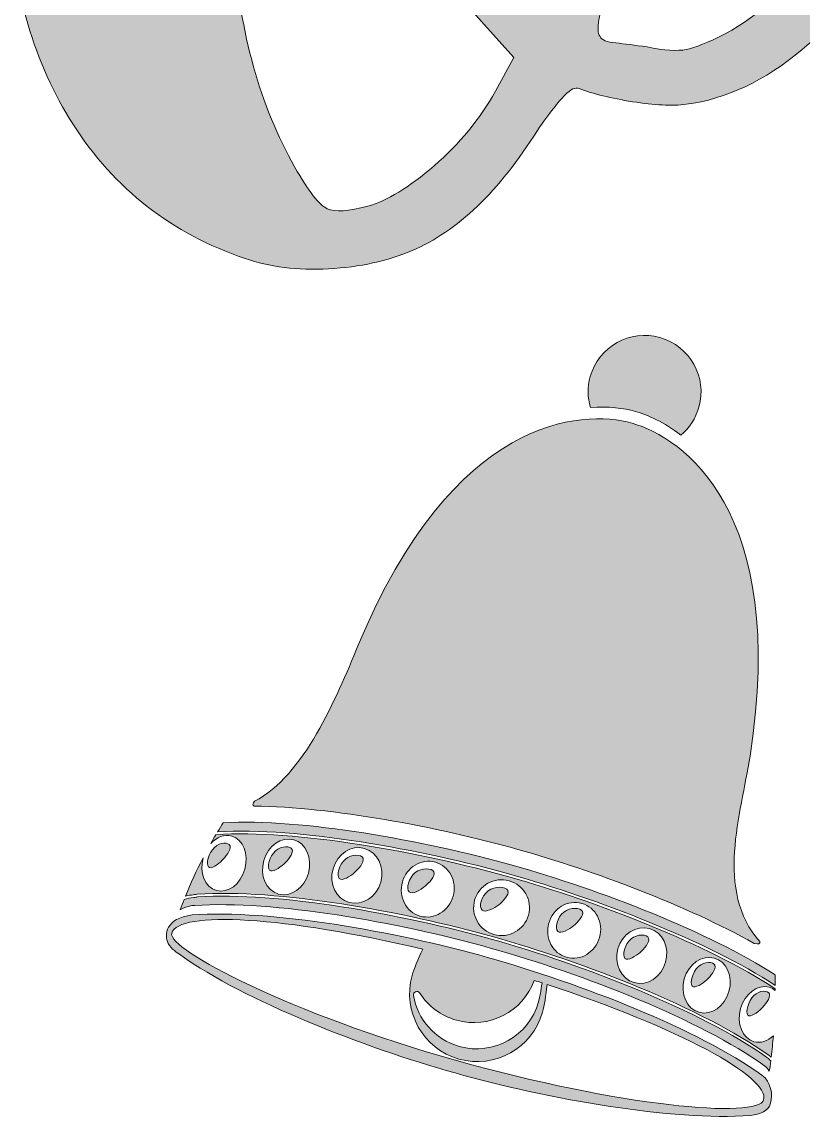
# Model space of a CAD drawing. Header units: inches. Extents: x 66 to 1016, y -1019 to -62.
# Drawn here: x 550.9 to 690, y -1018.7 to -823.2 of the extents above; entities that cross this region are included whole.
import ezdxf

# ---------------------------------------------------------------- set-up
doc = ezdxf.new("R2010")
doc.units = ezdxf.units.IN
doc.header["$MEASUREMENT"] = 0
doc.layers.add('Layer 1', color=7, linetype='Continuous')

# ---------------------------------------------------------------- blocks, each defined once
blk = doc.blocks.new('block 2')
at = {"layer": 'Layer 1', "true_color": 0xffffff}
h = blk.add_hatch(color=7, dxfattribs=at)
h.dxf.hatch_style = 2
edge = h.paths.add_edge_path()
edge.add_spline(control_points=[(870.09, -750.47), (868.7, -751.71), (867.69, -754.34), (867.07, -758.36), (866.76, -762.08), (865.75, -766.72), (864.05, -772.3), (862.35, -777.88), (860.18, -783.61), (857.55, -789.49), (854.91, -795.38), (852.13, -801.11), (849.19, -806.68), (846.24, -812.26), (843.38, -817.06), (840.59, -821.08), (840.59, -821.08), (835.02, -828.52), (835.02, -828.52), (835.02, -828.52), (834.09, -803.89), (834.09, -803.89), (833.77, -797.7), (833.62, -789.95), (833.62, -780.66), (833.62, -771.37), (833.62, -761.77), (833.62, -751.86), (833.62, -741.95), (833.77, -732.51), (834.09, -723.52), (834.39, -714.54), (834.7, -707.26), (835.02, -701.68), (835.32, -698.28), (835.48, -695.02), (835.48, -691.93), (835.48, -688.83), (835.32, -686.51), (835.02, -684.96), (834.09, -677.84), (830.21, -674.27), (823.4, -674.27), (820.92, -674.27), (817.43, -675.28), (812.95, -677.29), (808.45, -679.31), (805.43, -681.09), (803.89, -682.63), (803.26, -683.26), (802.8, -684.72), (802.5, -687.05), (802.18, -689.37), (801.72, -692.09), (801.1, -695.18), (800.48, -699.82), (799.71, -705.48), (798.78, -712.13), (797.85, -718.8), (796.76, -725.69), (795.53, -732.81), (794.29, -739.94), (793.04, -746.75), (791.81, -753.25), (790.57, -759.76), (789.49, -765.03), (788.56, -769.05), (786.39, -778.04), (783.98, -786.55), (781.35, -794.6), (778.72, -802.66), (776.09, -809.7), (773.46, -815.74), (770.82, -821.78), (768.35, -826.59), (766.03, -830.14), (763.7, -833.71), (761.76, -835.49), (760.22, -835.49), (759.29, -835.49), (758.05, -834.48), (756.5, -832.47), (754.95, -830.45), (753.32, -827.82), (751.62, -824.57), (749.92, -821.31), (748.21, -817.83), (746.51, -814.11), (744.8, -810.4), (743.49, -806.68), (742.56, -802.96), (741.94, -800.8), (741.47, -798.71), (741.17, -796.69), (740.86, -794.68), (740.54, -792.05), (740.24, -788.79), (739.93, -785.54), (739.78, -781.29), (739.78, -776.02), (739.78, -770.75), (739.78, -763.63), (739.78, -754.65), (739.78, -754.65), (739.78, -716.08), (739.78, -716.08), (739.78, -716.08), (736.52, -713.3), (736.52, -713.3), (734.97, -712.37), (733.65, -711.75), (732.57, -711.44), (731.48, -711.13), (729.24, -711.29), (725.84, -711.9), (717.16, -712.83), (712.05, -715.16), (710.5, -718.87), (709.89, -720.11), (709.34, -722.28), (708.88, -725.38), (708.41, -728.48), (707.95, -732.19), (707.48, -736.53), (707.02, -740.87), (706.72, -745.59), (706.56, -750.7), (706.4, -755.81), (706.32, -760.85), (706.32, -765.8), (706.32, -769.5), (706.39, -773.02), (706.53, -776.38), (705.69, -779.8), (704.84, -782.78), (704, -785.31), (700.59, -796.15), (696.64, -804.67), (692.16, -810.86), (687.66, -817.06), (682.32, -821.86), (676.13, -825.26), (673.03, -826.82), (670.71, -827.75), (669.16, -828.05), (667.6, -828.36), (665.28, -828.21), (662.19, -827.59), (660.02, -827.28), (658.16, -827.05), (656.61, -826.89), (655.06, -826.74), (654.13, -826.35), (653.83, -825.73), (652.9, -824.8), (653.83, -820.31), (656.61, -812.26), (659.09, -803.89), (660.95, -795.46), (662.19, -786.94), (663.42, -778.42), (664.35, -767.97), (664.98, -755.58), (665.9, -733.27), (664.42, -714.31), (660.53, -698.66), (656.63, -683.03), (650.62, -671.48), (642.52, -664.05), (631.6, -653.52), (621.46, -652.59), (612.11, -661.26), (607.74, -665.91), (604.46, -672.34), (602.28, -680.54), (600.09, -688.75), (599, -699.67), (599, -713.3), (599, -737.46), (601.63, -758.59), (606.9, -776.71), (612.16, -794.83), (619.91, -809.32), (630.13, -820.15), (630.13, -820.15), (638.49, -829.45), (638.49, -829.45), (638.49, -829.45), (635.24, -835.49), (635.24, -835.49), (632.45, -840.44), (628.81, -844.86), (624.32, -848.73), (619.83, -852.6), (615.88, -855), (612.48, -855.93), (609.07, -856.86), (606.67, -857.02), (605.27, -856.39), (603.88, -855.78), (601.94, -853.3), (599.47, -848.96), (593.33, -838.12), (589.72, -825.19), (588.64, -810.17), (587.57, -795.15), (589.18, -778.5), (593.48, -760.22), (595.01, -753.1), (595.85, -748.69), (596.01, -746.98), (596.16, -745.28), (595.77, -743.34), (594.86, -741.17), (592.09, -735.29), (585.8, -732.19), (575.99, -731.88), (571.69, -731.58), (569.07, -731.58), (568.15, -731.88), (567.23, -732.19), (565.54, -733.59), (563.09, -736.06), (560.64, -738.55), (558.41, -742.03), (556.41, -746.52), (555.72, -748.09), (555.07, -749.75), (554.44, -751.45), (552.59, -752.58), (551.62, -754.39), (551.62, -756.97), (551.62, -757.9), (551.31, -759.84), (550.69, -762.78), (550.07, -765.72), (549.3, -768.9), (548.37, -772.3), (547.44, -775.71), (546.43, -779.12), (545.35, -782.52), (544.26, -785.93), (543.26, -788.72), (542.33, -790.88), (537.68, -801.42), (530.4, -812.1), (520.49, -822.94), (514.29, -829.14), (511.04, -831.62), (510.73, -830.37), (510.42, -829.76), (510.11, -828.05), (509.81, -825.26), (509.49, -822.48), (509.18, -819.38), (508.88, -815.97), (508.56, -812.57), (508.1, -807.31), (507.48, -800.18), (506.86, -793.06), (506.24, -786.24), (505.63, -779.73), (505, -773.23), (504.3, -765.64), (503.54, -756.97), (502.76, -748.3), (502.06, -740.87), (501.44, -734.67), (500.82, -728.79), (500.05, -721.97), (499.12, -714.23), (498.19, -706.49), (497.41, -700.14), (496.8, -695.18), (495.25, -685.89), (493.85, -679.61), (492.62, -676.36), (491.37, -673.11), (489.36, -671.33), (486.58, -671.02), (484.72, -670.71), (482.39, -670.95), (479.61, -671.72), (476.82, -672.49), (474.11, -673.5), (471.48, -674.74), (468.84, -675.98), (466.45, -677.45), (464.28, -679.15), (462.11, -680.85), (460.72, -682.48), (460.1, -684.03), (459.79, -684.96), (459.56, -686.28), (459.4, -687.98), (459.25, -689.68), (459.48, -691.77), (460.1, -694.25), (460.41, -697.04), (461.02, -702.61), (461.95, -710.97), (462.88, -719.34), (463.89, -729.02), (464.97, -740.01), (466.06, -751.01), (467.14, -762.62), (468.23, -774.86), (469.31, -787.1), (470.24, -798.63), (471.01, -809.47), (471.78, -820.31), (472.48, -829.68), (473.1, -837.58), (473.72, -845.47), (474.03, -850.51), (474.03, -852.68), (474.03, -852.68), (474.03, -857.79), (474.03, -857.79), (474.03, -857.79), (457.77, -866.15), (457.77, -866.15), (446.62, -871.72), (437.41, -876.99), (430.13, -881.95), (422.86, -886.9), (416.12, -892.33), (409.92, -898.21), (401.25, -907.19), (394.98, -915.78), (391.1, -923.99), (387.23, -932.19), (385.3, -940.79), (385.3, -949.78), (385.3, -960), (387.78, -969.59), (392.73, -978.58), (397.69, -987.56), (404.19, -994.06), (412.24, -998.1), (414.73, -999.33), (416.89, -1000.11), (418.74, -1000.42), (420.6, -1000.73), (424.48, -1000.73), (430.36, -1000.42), (435.32, -1000.11), (439.11, -999.72), (441.74, -999.26), (444.38, -998.79), (447.09, -997.94), (449.87, -996.7), (453.59, -995.15), (457.47, -992.82), (461.49, -989.73), (465.52, -986.63), (469.46, -983.38), (473.33, -979.98), (477.21, -976.56), (480.77, -973.01), (484.02, -969.29), (487.27, -965.57), (489.67, -962.16), (491.22, -959.07), (497.1, -947.29), (501.6, -934.05), (504.7, -919.35), (507.79, -904.64), (509.65, -887.52), (510.27, -868.01), (510.27, -868.01), (511.2, -845.24), (511.2, -845.24), (511.2, -845.24), (521.89, -835.49), (521.89, -835.49), (533.53, -824.15), (542.29, -812.96), (548.17, -801.92), (549.29, -817.55), (553.19, -830.69), (559.98, -841.29), (567.41, -852.91), (577.63, -860.89), (590.64, -865.22), (594.97, -866.77), (599.93, -867.39), (605.51, -867.08), (611.08, -866.77), (616.03, -865.68), (620.37, -863.83), (628.43, -860.42), (635.86, -853.3), (642.68, -842.45), (644.84, -839.36), (646.46, -837.27), (647.55, -836.18), (648.63, -835.1), (649.48, -834.72), (650.11, -835.02), (652.59, -835.95), (655.76, -836.73), (659.63, -837.34), (663.5, -837.97), (666.67, -838.12), (669.16, -837.81), (676.28, -836.88), (683.17, -833.63), (689.83, -828.05), (696.49, -822.48), (701.98, -815.51), (706.33, -807.14), (707.2, -805.17), (708.16, -802.86), (709.2, -800.26), (709.32, -800.85), (709.44, -801.46), (709.57, -802.03), (711.74, -811.33), (715.92, -820.47), (722.12, -829.45), (728.31, -839.05), (735.2, -845.17), (742.79, -847.8), (750.38, -850.43), (757.89, -849.42), (765.33, -844.78), (776.17, -837.97), (786.7, -815.2), (796.92, -776.48), (797.54, -774.32), (798, -772.3), (798.31, -770.44), (798.62, -768.58), (799.08, -766.88), (799.71, -765.33), (800.32, -763.79), (800.79, -762.24), (801.1, -760.69), (801.41, -762.54), (801.8, -766.72), (802.26, -773.23), (802.73, -779.73), (803.19, -786.78), (803.66, -794.37), (804.12, -801.96), (804.51, -809.4), (804.82, -816.67), (805.12, -823.95), (805.28, -829.45), (805.28, -833.16), (805.28, -833.16), (805.28, -853.14), (805.28, -853.14), (805.28, -853.14), (795.99, -856.86), (795.99, -856.86), (793.51, -858.1), (790.25, -859.49), (786.23, -861.04), (782.2, -862.59), (778.64, -863.99), (775.55, -865.22), (765.33, -869.56), (757.2, -874.28), (751.16, -879.39), (745.12, -884.5), (740.39, -890.62), (736.99, -897.74), (734.5, -902.7), (733.27, -907.96), (733.27, -913.54), (733.27, -919.11), (734.35, -923.91), (736.52, -927.94), (738.07, -931.03), (740.24, -933.82), (743.03, -936.3), (745.81, -938.78), (748.91, -940.79), (752.32, -942.34), (757.27, -944.82), (763.62, -945.6), (771.37, -944.66), (779.1, -943.74), (786.39, -941.57), (793.2, -938.16), (797.22, -936.3), (801.64, -933.2), (806.44, -928.87), (811.24, -924.53), (814.88, -920.35), (817.36, -916.32), (821.38, -910.13), (824.87, -901.39), (827.81, -890.07), (830.76, -878.77), (832.85, -867.24), (834.09, -855.46), (834.39, -852.68), (834.62, -850.43), (834.78, -848.73), (834.94, -847.03), (835.25, -845.63), (835.71, -844.54), (836.18, -843.46), (836.79, -842.38), (837.57, -841.29), (838.34, -840.21), (839.5, -838.74), (841.06, -836.88), (848.18, -828.52), (854.83, -818.22), (861.03, -805.98), (867.23, -793.75), (871.87, -781.59), (874.97, -769.51), (876.52, -763.32), (877.3, -759.14), (877.3, -756.97), (877.3, -754.81), (876.52, -752.95), (874.97, -751.39), (873.11, -749.54), (871.49, -749.23), (870.09, -750.47)], knot_values=[0, 0, 0, 0, 1, 1, 1, 2, 2, 2, 3, 3, 3, 4, 4, 4, 5, 5, 5, 6, 6, 6, 7, 7, 7, 8, 8, 8, 9, 9, 9, 10, 10, 10, 11, 11, 11, 12, 12, 12, 13, 13, 13, 14, 14, 14, 15, 15, 15, 16, 16, 16, 17, 17, 17, 18, 18, 18, 19, 19, 19, 20, 20, 20, 21, 21, 21, 22, 22, 22, 23, 23, 23, 24, 24, 24, 25, 25, 25, 26, 26, 26, 27, 27, 27, 28, 28, 28, 29, 29, 29, 30, 30, 30, 31, 31, 31, 32, 32, 32, 33, 33, 33, 34, 34, 34, 35, 35, 35, 36, 36, 36, 37, 37, 37, 38, 38, 38, 39, 39, 39, 40, 40, 40, 41, 41, 41, 42, 42, 42, 43, 43, 43, 44, 44, 44, 45, 45, 45, 46, 46, 46, 47, 47, 47, 48, 48, 48, 49, 49, 49, 50, 50, 50, 51, 51, 51, 52, 52, 52, 53, 53, 53, 54, 54, 54, 55, 55, 55, 56, 56, 56, 57, 57, 57, 58, 58, 58, 59, 59, 59, 60, 60, 60, 61, 61, 61, 62, 62, 62, 63, 63, 63, 64, 64, 64, 65, 65, 65, 66, 66, 66, 67, 67, 67, 68, 68, 68, 69, 69, 69, 70, 70, 70, 71, 71, 71, 72, 72, 72, 73, 73, 73, 74, 74, 74, 75, 75, 75, 76, 76, 76, 77, 77, 77, 78, 78, 78, 79, 79, 79, 80, 80, 80, 81, 81, 81, 82, 82, 82, 83, 83, 83, 84, 84, 84, 85, 85, 85, 86, 86, 86, 87, 87, 87, 88, 88, 88, 89, 89, 89, 90, 90, 90, 91, 91, 91, 92, 92, 92, 93, 93, 93, 94, 94, 94, 95, 95, 95, 96, 96, 96, 97, 97, 97, 98, 98, 98, 99, 99, 99, 100, 100, 100, 101, 101, 101, 102, 102, 102, 103, 103, 103, 104, 104, 104, 105, 105, 105, 106, 106, 106, 107, 107, 107, 108, 108, 108, 109, 109, 109, 110, 110, 110, 111, 111, 111, 112, 112, 112, 113, 113, 113, 114, 114, 114, 115, 115, 115, 116, 116, 116, 117, 117, 117, 118, 118, 118, 119, 119, 119, 120, 120, 120, 121, 121, 121, 122, 122, 122, 123, 123, 123, 124, 124, 124, 125, 125, 125, 126, 126, 126, 127, 127, 127, 128, 128, 128, 129, 129, 129, 130, 130, 130, 131, 131, 131, 132, 132, 132, 133, 133, 133, 134, 134, 134, 135, 135, 135, 136, 136, 136, 137, 137, 137, 138, 138, 138, 139, 139, 139, 140, 140, 140, 141, 141, 141, 142, 142, 142, 143, 143, 143, 144, 144, 144, 145, 145, 145, 146, 146, 146, 147, 147, 147, 148, 148, 148, 149, 149, 149, 150, 150, 150, 151, 151, 151, 152, 152, 152, 153, 153, 153, 154, 154, 154, 155, 155, 155, 156, 156, 156, 157, 157, 157, 158, 158, 158, 159, 159, 159, 160, 160, 160, 161, 161, 161, 162, 162, 162, 163, 163, 163, 164, 164, 164, 165, 165, 165, 166, 166, 166, 167, 167, 167, 168, 168, 168, 169, 169, 169, 170, 170, 170, 171, 171, 171, 172, 172, 172, 173, 173, 173, 174, 174, 174, 175, 175, 175, 175], degree=3, periodic=1)
edge = h.paths.add_edge_path()
edge.add_spline(control_points=[(475.43, -885.2), (475.43, -912.14), (472.17, -934.75), (465.67, -953.03), (459.17, -971.3), (450.19, -982.92), (438.72, -987.87), (437.18, -988.49), (435.4, -989.11), (433.38, -989.73), (431.37, -990.35), (429.74, -990.81), (428.5, -991.13), (425.1, -991.74), (421.61, -991.2), (418.05, -989.5), (414.49, -987.8), (411.16, -985.39), (408.06, -982.3), (404.97, -979.2), (402.33, -975.48), (400.16, -971.15), (398, -966.81), (396.45, -962.16), (395.52, -957.21), (393.04, -942.03), (398, -927.01), (410.38, -912.14), (422.78, -897.28), (441.05, -884.43), (465.2, -873.58), (465.2, -873.58), (475.43, -868.94), (475.43, -868.94), (475.43, -868.94), (475.43, -885.2), (475.43, -885.2)], knot_values=[0, 0, 0, 0, 1, 1, 1, 2, 2, 2, 3, 3, 3, 4, 4, 4, 5, 5, 5, 6, 6, 6, 7, 7, 7, 8, 8, 8, 9, 9, 9, 10, 10, 10, 11, 11, 11, 12, 12, 12, 12], degree=3, periodic=1)
edge = h.paths.add_edge_path()
edge.add_spline(control_points=[(647.79, -807.61), (646.54, -810.71), (645.54, -813.42), (644.77, -815.74), (643.99, -818.06), (643.45, -819.23), (643.14, -819.23), (642.52, -818.92), (641.9, -818.3), (641.28, -817.37), (640.66, -816.75), (639.96, -816.05), (639.19, -815.28), (638.41, -814.51), (637.72, -813.65), (637.1, -812.72), (628.11, -802.81), (621.3, -789.65), (616.66, -773.23), (612.01, -756.82), (609.53, -737.92), (609.23, -716.55), (609.23, -704.78), (609.76, -695.72), (610.85, -689.37), (611.93, -683.03), (613.87, -677.37), (616.66, -672.41), (620.99, -664.67), (627.03, -663.9), (634.78, -670.09), (641.59, -675.66), (646.78, -685.04), (650.34, -698.2), (653.9, -711.37), (655.68, -727.39), (655.68, -746.28), (655.68, -758.99), (655.06, -770.14), (653.83, -779.73), (652.59, -789.34), (650.57, -798.63), (647.79, -807.61)], knot_values=[0, 0, 0, 0, 1, 1, 1, 2, 2, 2, 3, 3, 3, 4, 4, 4, 5, 5, 5, 6, 6, 6, 7, 7, 7, 8, 8, 8, 9, 9, 9, 10, 10, 10, 11, 11, 11, 12, 12, 12, 13, 13, 13, 14, 14, 14, 14], degree=3, periodic=1)
edge = h.paths.add_edge_path()
edge.add_spline(control_points=[(804.35, -868.47), (804.35, -869.4), (804.27, -870.49), (804.12, -871.72), (803.96, -872.97), (803.89, -874.36), (803.89, -875.9), (799.55, -908.74), (789.95, -927.94), (775.08, -933.52), (771.37, -935.06), (768.81, -935.84), (767.42, -935.84), (766.03, -935.84), (763.62, -935.37), (760.22, -934.44), (754.95, -933.2), (750.76, -930.65), (747.67, -926.78), (744.57, -922.9), (743.03, -918.49), (743.03, -913.54), (743.03, -907.96), (745.5, -901.77), (750.46, -894.95), (755.41, -888.15), (761.3, -883.03), (768.12, -879.62), (769.97, -878.69), (772.91, -877.38), (776.94, -875.67), (780.96, -873.97), (784.99, -872.35), (789.02, -870.79), (793.04, -869.25), (796.61, -867.93), (799.71, -866.85), (802.8, -865.76), (804.51, -865.22), (804.82, -865.22), (804.51, -866.15), (804.35, -867.24), (804.35, -868.47)], knot_values=[0, 0, 0, 0, 1, 1, 1, 2, 2, 2, 3, 3, 3, 4, 4, 4, 5, 5, 5, 6, 6, 6, 7, 7, 7, 8, 8, 8, 9, 9, 9, 10, 10, 10, 11, 11, 11, 12, 12, 12, 13, 13, 13, 14, 14, 14, 14], degree=3, periodic=1)
h = blk.add_hatch(color=7, dxfattribs=at)
h.dxf.hatch_style = 2
edge = h.paths.add_edge_path()
edge.add_spline(control_points=[(660.12, -892.46), (662.37, -893.09), (665.26, -894.39), (668.21, -896.68), (669.72, -895.43), (670.87, -893.72), (671.44, -891.7), (672.94, -886.36), (669.83, -880.81), (664.49, -879.31), (659.15, -877.8), (653.59, -880.91), (652.09, -886.26), (651.57, -888.12), (651.6, -890.01), (652.11, -891.75), (655.35, -891.52), (658.1, -891.89), (660.12, -892.46)], knot_values=[0, 0, 0, 0, 1, 1, 1, 2, 2, 2, 3, 3, 3, 4, 4, 4, 5, 5, 5, 6, 6, 6, 6], degree=3, periodic=1)
h = blk.add_hatch(color=7, dxfattribs=at)
h.dxf.hatch_style = 2
edge = h.paths.add_edge_path()
edge.add_spline(control_points=[(610.74, -934.17), (606.89, -943.46), (601.09, -957.36), (592.33, -961.82), (592, -962.21), (591.92, -962.53), (592.25, -962.69), (606.07, -962.86), (624.79, -966.34), (639.21, -970.4), (652.83, -974.23), (669.46, -980.49), (681.27, -987.12), (682.09, -987.37), (682.34, -987.18), (682.27, -986.81), (674.22, -977.76), (678.91, -964.16), (680.53, -953.8), (687.38, -910), (668.44, -897.06), (659.53, -894.56), (650.63, -892.05), (627.72, -893.23), (610.74, -934.17)], knot_values=[0, 0, 0, 0, 1, 1, 1, 2, 2, 2, 3, 3, 3, 4, 4, 4, 5, 5, 5, 6, 6, 6, 7, 7, 7, 8, 8, 8, 8], degree=3, periodic=1)
h = blk.add_hatch(color=7, dxfattribs=at)
h.dxf.hatch_style = 2
edge = h.paths.add_edge_path()
edge.add_spline(control_points=[(586.77, -965.65), (586.43, -966.17), (586.09, -966.71), (585.76, -967.26), (600.03, -966.39), (622.18, -970.43), (637.96, -974.86), (653.1, -979.12), (673.07, -986.76), (685.02, -994.6), (685.02, -993.96), (685.01, -993.32), (684.99, -992.7), (673.22, -985.1), (653.87, -977.62), (638.4, -973.27), (622.27, -968.73), (600.77, -964.91), (586.77, -965.65)], knot_values=[0, 0, 0, 0, 1, 1, 1, 2, 2, 2, 3, 3, 3, 4, 4, 4, 5, 5, 5, 6, 6, 6, 6], degree=3, periodic=1)
h = blk.add_hatch(color=7, dxfattribs=at)
h.dxf.hatch_style = 2
edge = h.paths.add_edge_path()
edge.add_spline(control_points=[(585.45, -967.78), (585.14, -968.29), (584.83, -968.82), (584.53, -969.36), (585.57, -968.22), (586.96, -967.66), (588.26, -968.03), (590.31, -968.61), (591.36, -971.24), (590.6, -973.92), (589.85, -976.59), (587.58, -978.29), (585.53, -977.72), (583.5, -977.15), (582.45, -974.55), (583.17, -971.89), (582.01, -974.15), (580.94, -976.47), (580.03, -978.71), (580.5, -978.59), (580.99, -978.53), (581.45, -978.47), (581.69, -978.44), (581.91, -978.41), (582.12, -978.37), (596.4, -977.38), (618.88, -981.46), (634.84, -985.95), (650.8, -990.43), (672.11, -998.67), (683.76, -1006.94), (683.93, -1007.05), (684.11, -1007.2), (684.29, -1007.39), (684.44, -1006.14), (684.57, -1004.86), (684.68, -1003.55), (683.67, -1004.51), (682.4, -1004.96), (681.21, -1004.62), (679.16, -1004.04), (678.11, -1001.41), (678.86, -998.73), (679.61, -996.06), (681.88, -994.36), (683.93, -994.93), (684.34, -995.05), (684.7, -995.24), (685.02, -995.5), (685.02, -995.4), (685.02, -995.3), (685.02, -995.2), (673.16, -987.32), (653.05, -979.63), (637.82, -975.34), (621.96, -970.88), (599.65, -966.82), (585.45, -967.78)], knot_values=[0, 0, 0, 0, 1, 1, 1, 2, 2, 2, 3, 3, 3, 4, 4, 4, 5, 5, 5, 6, 6, 6, 7, 7, 7, 8, 8, 8, 9, 9, 9, 10, 10, 10, 11, 11, 11, 12, 12, 12, 13, 13, 13, 14, 14, 14, 15, 15, 15, 16, 16, 16, 17, 17, 17, 18, 18, 18, 19, 19, 19, 19], degree=3, periodic=1)
edge = h.paths.add_edge_path()
edge.add_spline(control_points=[(601.92, -974.63), (601.17, -977.3), (598.78, -978.96), (596.59, -978.34), (594.39, -977.72), (593.22, -975.06), (593.97, -972.39), (594.72, -969.73), (597.1, -968.07), (599.3, -968.68), (601.5, -969.3), (602.67, -971.96), (601.92, -974.63)], knot_values=[0, 0, 0, 0, 1, 1, 1, 2, 2, 2, 3, 3, 3, 4, 4, 4, 4], degree=3, periodic=1)
edge = h.paths.add_edge_path()
edge.add_spline(control_points=[(614.79, -976.23), (614.05, -978.89), (611.54, -980.51), (609.19, -979.85), (606.85, -979.19), (605.55, -976.5), (606.3, -973.85), (607.05, -971.19), (609.56, -969.57), (611.9, -970.23), (614.25, -970.89), (615.54, -973.58), (614.79, -976.23)], knot_values=[0, 0, 0, 0, 1, 1, 1, 2, 2, 2, 3, 3, 3, 4, 4, 4, 4], degree=3, periodic=1)
edge = h.paths.add_edge_path()
edge.add_spline(control_points=[(627.67, -978.74), (626.93, -981.39), (624.3, -982.97), (621.81, -982.27), (619.31, -981.57), (617.9, -978.85), (618.64, -976.2), (619.39, -973.55), (622.01, -971.97), (624.51, -972.67), (627, -973.37), (628.42, -976.09), (627.67, -978.74)], knot_values=[0, 0, 0, 0, 1, 1, 1, 2, 2, 2, 3, 3, 3, 4, 4, 4, 4], degree=3, periodic=1)
edge = h.paths.add_edge_path()
edge.add_spline(control_points=[(668.83, -993.45), (669.58, -990.78), (671.97, -989.12), (674.17, -989.74), (676.36, -990.35), (677.53, -993.02), (676.78, -995.68), (676.03, -998.35), (673.65, -1000.01), (671.45, -999.39), (669.25, -998.78), (668.08, -996.11), (668.83, -993.45)], knot_values=[0, 0, 0, 0, 1, 1, 1, 2, 2, 2, 3, 3, 3, 4, 4, 4, 4], degree=3, periodic=1)
edge = h.paths.add_edge_path()
edge.add_spline(control_points=[(657.01, -988.1), (657.76, -985.45), (660.26, -983.83), (662.61, -984.49), (664.95, -985.14), (666.25, -987.83), (665.5, -990.49), (664.75, -993.15), (662.25, -994.77), (659.9, -994.11), (657.56, -993.45), (656.26, -990.76), (657.01, -988.1)], knot_values=[0, 0, 0, 0, 1, 1, 1, 2, 2, 2, 3, 3, 3, 4, 4, 4, 4], degree=3, periodic=1)
edge = h.paths.add_edge_path()
edge.add_spline(control_points=[(644.71, -983.53), (645.46, -980.88), (648.08, -979.3), (650.58, -980), (653.07, -980.71), (654.49, -983.42), (653.74, -986.07), (653, -988.72), (650.37, -990.3), (647.88, -989.6), (645.38, -988.9), (643.97, -986.18), (644.71, -983.53)], knot_values=[0, 0, 0, 0, 1, 1, 1, 2, 2, 2, 3, 3, 3, 4, 4, 4, 4], degree=3, periodic=1)
edge = h.paths.add_edge_path()
edge.add_spline(control_points=[(641.08, -982.11), (640.34, -984.75), (637.59, -986.29), (634.95, -985.55), (632.31, -984.81), (630.77, -982.06), (631.51, -979.42), (632.26, -976.78), (635, -975.24), (637.64, -975.98), (640.28, -976.72), (641.82, -979.47), (641.08, -982.11)], knot_values=[0, 0, 0, 0, 1, 1, 1, 2, 2, 2, 3, 3, 3, 4, 4, 4, 4], degree=3, periodic=1)
h = blk.add_hatch(color=7, dxfattribs=at)
h.dxf.hatch_style = 2
edge = h.paths.add_edge_path()
edge.add_spline(control_points=[(586.53, -972.38), (587.12, -971.8), (588.19, -970.47), (587.97, -969.78), (587.74, -969.08), (586.21, -969.08), (585.19, -970.04), (584.13, -971.04), (583.66, -973.03), (584.11, -973.53), (584.55, -974.02), (585.86, -973.05), (586.53, -972.38)], knot_values=[0, 0, 0, 0, 1, 1, 1, 2, 2, 2, 3, 3, 3, 4, 4, 4, 4], degree=3, periodic=1)
h = blk.add_hatch(color=7, dxfattribs=at)
h.dxf.hatch_style = 2
edge = h.paths.add_edge_path()
edge.add_spline(control_points=[(596.07, -970.64), (594.96, -971.62), (594.5, -973.61), (594.99, -974.11), (595.46, -974.61), (596.84, -973.67), (597.55, -973.01), (598.16, -972.44), (599.28, -971.13), (599.02, -970.43), (598.77, -969.73), (597.14, -969.7), (596.07, -970.64)], knot_values=[0, 0, 0, 0, 1, 1, 1, 2, 2, 2, 3, 3, 3, 4, 4, 4, 4], degree=3, periodic=1)
h = blk.add_hatch(color=7, dxfattribs=at)
h.dxf.hatch_style = 2
edge = h.paths.add_edge_path()
edge.add_spline(control_points=[(608.5, -972.13), (607.34, -973.09), (606.89, -975.07), (607.42, -975.59), (607.93, -976.1), (609.38, -975.18), (610.12, -974.53), (610.76, -973.97), (611.92, -972.68), (611.64, -971.97), (611.35, -971.26), (609.62, -971.2), (608.5, -972.13)], knot_values=[0, 0, 0, 0, 1, 1, 1, 2, 2, 2, 3, 3, 3, 4, 4, 4, 4], degree=3, periodic=1)
h = blk.add_hatch(color=7, dxfattribs=at)
h.dxf.hatch_style = 2
edge = h.paths.add_edge_path()
edge.add_spline(control_points=[(620.94, -974.52), (619.73, -975.46), (619.28, -977.44), (619.85, -977.97), (620.41, -978.48), (621.92, -977.59), (622.69, -976.95), (623.36, -976.4), (624.57, -975.13), (624.26, -974.42), (623.94, -973.7), (622.11, -973.61), (620.94, -974.52)], knot_values=[0, 0, 0, 0, 1, 1, 1, 2, 2, 2, 3, 3, 3, 4, 4, 4, 4], degree=3, periodic=1)
h = blk.add_hatch(color=7, dxfattribs=at)
h.dxf.hatch_style = 2
edge = h.paths.add_edge_path()
edge.add_spline(control_points=[(634.28, -987.95), (650.78, -992.59), (671.75, -1000.73), (683.11, -1008.91), (683.43, -1009.14), (683.71, -1009.46), (683.96, -1009.84), (684.05, -1009.25), (684.13, -1008.66), (684.21, -1008.04), (683.96, -1007.74), (683.7, -1007.49), (683.48, -1007.36), (671.87, -999.11), (650.62, -990.9), (634.7, -986.42), (618.79, -981.95), (596.38, -977.88), (582.18, -978.87), (581.99, -978.9), (581.76, -978.93), (581.51, -978.96), (580.93, -979.04), (580.32, -979.12), (579.79, -979.3), (579.55, -979.92), (579.31, -980.53), (579.09, -981.13), (580.56, -980.34), (581.67, -980.38), (581.67, -980.38), (595.64, -979.41), (617.77, -983.31), (634.28, -987.95)], knot_values=[0, 0, 0, 0, 1, 1, 1, 2, 2, 2, 3, 3, 3, 4, 4, 4, 5, 5, 5, 6, 6, 6, 7, 7, 7, 8, 8, 8, 9, 9, 9, 10, 10, 10, 11, 11, 11, 11], degree=3, periodic=1)
h = blk.add_hatch(color=7, dxfattribs=at)
h.dxf.hatch_style = 2
edge = h.paths.add_edge_path()
edge.add_spline(control_points=[(633.91, -977.77), (632.65, -978.69), (632.21, -980.67), (632.82, -981.21), (633.41, -981.73), (635, -980.86), (635.8, -980.24), (636.49, -979.7), (637.75, -978.44), (637.41, -977.72), (637.07, -977), (635.13, -976.88), (633.91, -977.77)], knot_values=[0, 0, 0, 0, 1, 1, 1, 2, 2, 2, 3, 3, 3, 4, 4, 4, 4], degree=3, periodic=1)
h = blk.add_hatch(color=7, dxfattribs=at)
h.dxf.hatch_style = 2
edge = h.paths.add_edge_path()
edge.add_spline(control_points=[(633.8, -989.62), (617.3, -984.98), (595.17, -981.08), (581.2, -982.06), (576.5, -982.64), (576.22, -985.59), (576.97, -987.12), (577.5, -988.18), (578.6, -988.82), (579.18, -989.23), (590.6, -997.35), (611.52, -1005.55), (628.02, -1010.19), (644.52, -1014.83), (666.66, -1018.74), (680.63, -1017.76), (682.36, -1017.51), (683.79, -1017), (684.19, -1015.57), (684.63, -1014.01), (684.27, -1011.75), (682.64, -1010.58), (671.29, -1002.39), (650.31, -994.27), (633.8, -989.62)], knot_values=[0, 0, 0, 0, 1, 1, 1, 2, 2, 2, 3, 3, 3, 4, 4, 4, 5, 5, 5, 6, 6, 6, 7, 7, 7, 8, 8, 8, 8], degree=3, periodic=1)
edge = h.paths.add_edge_path()
edge.add_spline(control_points=[(628.27, -1000.8), (634.07, -1002.43), (640.09, -999.28), (642.11, -993.71), (642.57, -993.86), (643.04, -994.01), (643.5, -994.15), (643.33, -995.51), (643.11, -996.67), (642.87, -997.55), (641.16, -1003.63), (634.85, -1007.17), (628.77, -1005.46), (624.4, -1004.23), (621.34, -1000.61), (620.61, -996.42), (620.49, -995.75), (621.39, -995.41), (621.76, -995.98), (623.21, -998.25), (625.47, -1000.01), (628.27, -1000.8)], knot_values=[0, 0, 0, 0, 1, 1, 1, 2, 2, 2, 3, 3, 3, 4, 4, 4, 5, 5, 5, 6, 6, 6, 7, 7, 7, 7], degree=3, periodic=1)
edge = h.paths.add_edge_path()
edge.add_spline(control_points=[(682.95, -1014.96), (681.97, -1018.43), (657.17, -1016.1), (628.08, -1007.92), (598.99, -999.74), (576.78, -988.2), (577.58, -985.33), (578.74, -981.22), (597.96, -982.34), (622.27, -988.18), (621.38, -990.01), (620.72, -991.63), (620.38, -992.85), (618.58, -999.26), (622.31, -1005.91), (628.72, -1007.71), (635.13, -1009.51), (641.78, -1005.78), (643.58, -999.37), (643.92, -998.17), (644.2, -996.45), (644.4, -994.45), (667.63, -1002.05), (684.08, -1010.91), (682.95, -1014.96)], knot_values=[0, 0, 0, 0, 1, 1, 1, 2, 2, 2, 3, 3, 3, 4, 4, 4, 5, 5, 5, 6, 6, 6, 7, 7, 7, 8, 8, 8, 8], degree=3, periodic=1)
h = blk.add_hatch(color=7, dxfattribs=at)
h.dxf.hatch_style = 2
edge = h.paths.add_edge_path()
edge.add_spline(control_points=[(649.13, -983.99), (649.8, -983.44), (651.01, -982.16), (650.7, -981.45), (650.38, -980.73), (648.55, -980.64), (647.38, -981.55), (646.17, -982.49), (645.72, -984.47), (646.29, -985), (646.85, -985.52), (648.37, -984.62), (649.13, -983.99)], knot_values=[0, 0, 0, 0, 1, 1, 1, 2, 2, 2, 3, 3, 3, 4, 4, 4, 4], degree=3, periodic=1)
h = blk.add_hatch(color=7, dxfattribs=at)
h.dxf.hatch_style = 2
edge = h.paths.add_edge_path()
edge.add_spline(control_points=[(660.96, -988.73), (661.6, -988.17), (662.77, -986.88), (662.48, -986.17), (662.2, -985.46), (660.47, -985.41), (659.35, -986.33), (658.19, -987.29), (657.73, -989.27), (658.26, -989.79), (658.78, -990.3), (660.23, -989.38), (660.96, -988.73)], knot_values=[0, 0, 0, 0, 1, 1, 1, 2, 2, 2, 3, 3, 3, 4, 4, 4, 4], degree=3, periodic=1)
h = blk.add_hatch(color=7, dxfattribs=at)
h.dxf.hatch_style = 2
edge = h.paths.add_edge_path()
edge.add_spline(control_points=[(672.82, -993.61), (673.43, -993.04), (674.55, -991.73), (674.29, -991.03), (674.04, -990.33), (672.41, -990.3), (671.34, -991.25), (670.23, -992.22), (669.77, -994.21), (670.25, -994.72), (670.73, -995.22), (672.11, -994.27), (672.82, -993.61)], knot_values=[0, 0, 0, 0, 1, 1, 1, 2, 2, 2, 3, 3, 3, 4, 4, 4, 4], degree=3, periodic=1)
h = blk.add_hatch(color=7, dxfattribs=at)
h.dxf.hatch_style = 2
edge = h.paths.add_edge_path()
edge.add_spline(control_points=[(681.21, -996.4), (680.15, -997.4), (679.69, -999.39), (680.13, -999.88), (680.57, -1000.37), (681.88, -999.41), (682.56, -998.74), (683.14, -998.16), (684.22, -996.83), (683.99, -996.13), (683.76, -995.44), (682.23, -995.44), (681.21, -996.4)], knot_values=[0, 0, 0, 0, 1, 1, 1, 2, 2, 2, 3, 3, 3, 4, 4, 4, 4], degree=3, periodic=1)
at = {"layer": 'Layer 1', "lineweight": 0}
for points, knots in [([(870.09, -750.47), (868.7, -751.71), (867.69, -754.34), (867.07, -758.36), (866.76, -762.08), (865.75, -766.72), (864.05, -772.3), (862.35, -777.88), (860.18, -783.61), (857.55, -789.49), (854.91, -795.38), (852.13, -801.11), (849.19, -806.68), (846.24, -812.26), (843.38, -817.06), (840.59, -821.08), (840.59, -821.08), (835.02, -828.52), (835.02, -828.52), (835.02, -828.52), (834.09, -803.89), (834.09, -803.89), (833.77, -797.7), (833.62, -789.95), (833.62, -780.66), (833.62, -771.37), (833.62, -761.77), (833.62, -751.86), (833.62, -741.95), (833.77, -732.51), (834.09, -723.52), (834.39, -714.54), (834.7, -707.26), (835.02, -701.68), (835.32, -698.28), (835.48, -695.02), (835.48, -691.93), (835.48, -688.83), (835.32, -686.51), (835.02, -684.96), (834.09, -677.84), (830.21, -674.27), (823.4, -674.27), (820.92, -674.27), (817.43, -675.28), (812.95, -677.29), (808.45, -679.31), (805.43, -681.09), (803.89, -682.63), (803.26, -683.26), (802.8, -684.72), (802.5, -687.05), (802.18, -689.37), (801.72, -692.09), (801.1, -695.18), (800.48, -699.82), (799.71, -705.48), (798.78, -712.13), (797.85, -718.8), (796.76, -725.69), (795.53, -732.81), (794.29, -739.94), (793.04, -746.75), (791.81, -753.25), (790.57, -759.76), (789.49, -765.03), (788.56, -769.05), (786.39, -778.04), (783.98, -786.55), (781.35, -794.6), (778.72, -802.66), (776.09, -809.7), (773.46, -815.74), (770.82, -821.78), (768.35, -826.59), (766.03, -830.14), (763.7, -833.71), (761.76, -835.49), (760.22, -835.49), (759.29, -835.49), (758.05, -834.48), (756.5, -832.47), (754.95, -830.45), (753.32, -827.82), (751.62, -824.57), (749.92, -821.31), (748.21, -817.83), (746.51, -814.11), (744.8, -810.4), (743.49, -806.68), (742.56, -802.96), (741.94, -800.8), (741.47, -798.71), (741.17, -796.69), (740.86, -794.68), (740.54, -792.05), (740.24, -788.79), (739.93, -785.54), (739.78, -781.29), (739.78, -776.02), (739.78, -770.75), (739.78, -763.63), (739.78, -754.65), (739.78, -754.65), (739.78, -716.08), (739.78, -716.08), (739.78, -716.08), (736.52, -713.3), (736.52, -713.3), (734.97, -712.37), (733.65, -711.75), (732.57, -711.44), (731.48, -711.13), (729.24, -711.29), (725.84, -711.9), (717.16, -712.83), (712.05, -715.16), (710.5, -718.87), (709.89, -720.11), (709.34, -722.28), (708.88, -725.38), (708.41, -728.48), (707.95, -732.19), (707.48, -736.53), (707.02, -740.87), (706.72, -745.59), (706.56, -750.7), (706.4, -755.81), (706.32, -760.85), (706.32, -765.8), (706.32, -769.5), (706.39, -773.02), (706.53, -776.38), (705.69, -779.8), (704.84, -782.78), (704, -785.31), (700.59, -796.15), (696.64, -804.67), (692.16, -810.86), (687.66, -817.06), (682.32, -821.86), (676.13, -825.26), (673.03, -826.82), (670.71, -827.75), (669.16, -828.05), (667.6, -828.36), (665.28, -828.21), (662.19, -827.59), (660.02, -827.28), (658.16, -827.05), (656.61, -826.89), (655.06, -826.74), (654.13, -826.35), (653.83, -825.73), (652.9, -824.8), (653.83, -820.31), (656.61, -812.26), (659.09, -803.89), (660.95, -795.46), (662.19, -786.94), (663.42, -778.42), (664.35, -767.97), (664.98, -755.58), (665.9, -733.27), (664.42, -714.31), (660.53, -698.66), (656.63, -683.03), (650.62, -671.48), (642.52, -664.05), (631.6, -653.52), (621.46, -652.59), (612.11, -661.26), (607.74, -665.91), (604.46, -672.34), (602.28, -680.54), (600.09, -688.75), (599, -699.67), (599, -713.3), (599, -737.46), (601.63, -758.59), (606.9, -776.71), (612.16, -794.83), (619.91, -809.32), (630.13, -820.15), (630.13, -820.15), (638.49, -829.45), (638.49, -829.45), (638.49, -829.45), (635.24, -835.49), (635.24, -835.49), (632.45, -840.44), (628.81, -844.86), (624.32, -848.73), (619.83, -852.6), (615.88, -855), (612.48, -855.93), (609.07, -856.86), (606.67, -857.02), (605.27, -856.39), (603.88, -855.78), (601.94, -853.3), (599.47, -848.96), (593.33, -838.12), (589.72, -825.19), (588.64, -810.17), (587.57, -795.15), (589.18, -778.5), (593.48, -760.22), (595.01, -753.1), (595.85, -748.69), (596.01, -746.98), (596.16, -745.28), (595.77, -743.34), (594.86, -741.17), (592.09, -735.29), (585.8, -732.19), (575.99, -731.88), (571.69, -731.58), (569.07, -731.58), (568.15, -731.88), (567.23, -732.19), (565.54, -733.59), (563.09, -736.06), (560.64, -738.55), (558.41, -742.03), (556.41, -746.52), (555.72, -748.09), (555.07, -749.75), (554.44, -751.45), (552.59, -752.58), (551.62, -754.39), (551.62, -756.97), (551.62, -757.9), (551.31, -759.84), (550.69, -762.78), (550.07, -765.72), (549.3, -768.9), (548.37, -772.3), (547.44, -775.71), (546.43, -779.12), (545.35, -782.52), (544.26, -785.93), (543.26, -788.72), (542.33, -790.88), (537.68, -801.42), (530.4, -812.1), (520.49, -822.94), (514.29, -829.14), (511.04, -831.62), (510.73, -830.37), (510.42, -829.76), (510.11, -828.05), (509.81, -825.26), (509.49, -822.48), (509.18, -819.38), (508.88, -815.97), (508.56, -812.57), (508.1, -807.31), (507.48, -800.18), (506.86, -793.06), (506.24, -786.24), (505.63, -779.73), (505, -773.23), (504.3, -765.64), (503.54, -756.97), (502.76, -748.3), (502.06, -740.87), (501.44, -734.67), (500.82, -728.79), (500.05, -721.97), (499.12, -714.23), (498.19, -706.49), (497.41, -700.14), (496.8, -695.18), (495.25, -685.89), (493.85, -679.61), (492.62, -676.36), (491.37, -673.11), (489.36, -671.33), (486.58, -671.02), (484.72, -670.71), (482.39, -670.95), (479.61, -671.72), (476.82, -672.49), (474.11, -673.5), (471.48, -674.74), (468.84, -675.98), (466.45, -677.45), (464.28, -679.15), (462.11, -680.85), (460.72, -682.48), (460.1, -684.03), (459.79, -684.96), (459.56, -686.28), (459.4, -687.98), (459.25, -689.68), (459.48, -691.77), (460.1, -694.25), (460.41, -697.04), (461.02, -702.61), (461.95, -710.97), (462.88, -719.34), (463.89, -729.02), (464.97, -740.01), (466.06, -751.01), (467.14, -762.62), (468.23, -774.86), (469.31, -787.1), (470.24, -798.63), (471.01, -809.47), (471.78, -820.31), (472.48, -829.68), (473.1, -837.58), (473.72, -845.47), (474.03, -850.51), (474.03, -852.68), (474.03, -852.68), (474.03, -857.79), (474.03, -857.79), (474.03, -857.79), (457.77, -866.15), (457.77, -866.15), (446.62, -871.72), (437.41, -876.99), (430.13, -881.95), (422.86, -886.9), (416.12, -892.33), (409.92, -898.21), (401.25, -907.19), (394.98, -915.78), (391.1, -923.99), (387.23, -932.19), (385.3, -940.79), (385.3, -949.78), (385.3, -960), (387.78, -969.59), (392.73, -978.58), (397.69, -987.56), (404.19, -994.06), (412.24, -998.1), (414.73, -999.33), (416.89, -1000.11), (418.74, -1000.42), (420.6, -1000.73), (424.48, -1000.73), (430.36, -1000.42), (435.32, -1000.11), (439.11, -999.72), (441.74, -999.26), (444.38, -998.79), (447.09, -997.94), (449.87, -996.7), (453.59, -995.15), (457.47, -992.82), (461.49, -989.73), (465.52, -986.63), (469.46, -983.38), (473.33, -979.98), (477.21, -976.56), (480.77, -973.01), (484.02, -969.29), (487.27, -965.57), (489.67, -962.16), (491.22, -959.07), (497.1, -947.29), (501.6, -934.05), (504.7, -919.35), (507.79, -904.64), (509.65, -887.52), (510.27, -868.01), (510.27, -868.01), (511.2, -845.24), (511.2, -845.24), (511.2, -845.24), (521.89, -835.49), (521.89, -835.49), (533.53, -824.15), (542.29, -812.96), (548.17, -801.92), (549.29, -817.55), (553.19, -830.69), (559.98, -841.29), (567.41, -852.91), (577.63, -860.89), (590.64, -865.22), (594.97, -866.77), (599.93, -867.39), (605.51, -867.08), (611.08, -866.77), (616.03, -865.68), (620.37, -863.83), (628.43, -860.42), (635.86, -853.3), (642.68, -842.45), (644.84, -839.36), (646.46, -837.27), (647.55, -836.18), (648.63, -835.1), (649.48, -834.72), (650.11, -835.02), (652.59, -835.95), (655.76, -836.73), (659.63, -837.34), (663.5, -837.97), (666.67, -838.12), (669.16, -837.81), (676.28, -836.88), (683.17, -833.63), (689.83, -828.05), (696.49, -822.48), (701.98, -815.51), (706.33, -807.14), (707.2, -805.17), (708.16, -802.86), (709.2, -800.26), (709.32, -800.85), (709.44, -801.46), (709.57, -802.03), (711.74, -811.33), (715.92, -820.47), (722.12, -829.45), (728.31, -839.05), (735.2, -845.17), (742.79, -847.8), (750.38, -850.43), (757.89, -849.42), (765.33, -844.78), (776.17, -837.97), (786.7, -815.2), (796.92, -776.48), (797.54, -774.32), (798, -772.3), (798.31, -770.44), (798.62, -768.58), (799.08, -766.88), (799.71, -765.33), (800.32, -763.79), (800.79, -762.24), (801.1, -760.69), (801.41, -762.54), (801.8, -766.72), (802.26, -773.23), (802.73, -779.73), (803.19, -786.78), (803.66, -794.37), (804.12, -801.96), (804.51, -809.4), (804.82, -816.67), (805.12, -823.95), (805.28, -829.45), (805.28, -833.16), (805.28, -833.16), (805.28, -853.14), (805.28, -853.14), (805.28, -853.14), (795.99, -856.86), (795.99, -856.86), (793.51, -858.1), (790.25, -859.49), (786.23, -861.04), (782.2, -862.59), (778.64, -863.99), (775.55, -865.22), (765.33, -869.56), (757.2, -874.28), (751.16, -879.39), (745.12, -884.5), (740.39, -890.62), (736.99, -897.74), (734.5, -902.7), (733.27, -907.96), (733.27, -913.54), (733.27, -919.11), (734.35, -923.91), (736.52, -927.94), (738.07, -931.03), (740.24, -933.82), (743.03, -936.3), (745.81, -938.78), (748.91, -940.79), (752.32, -942.34), (757.27, -944.82), (763.62, -945.6), (771.37, -944.66), (779.1, -943.74), (786.39, -941.57), (793.2, -938.16), (797.22, -936.3), (801.64, -933.2), (806.44, -928.87), (811.24, -924.53), (814.88, -920.35), (817.36, -916.32), (821.38, -910.13), (824.87, -901.39), (827.81, -890.07), (830.76, -878.77), (832.85, -867.24), (834.09, -855.46), (834.39, -852.68), (834.62, -850.43), (834.78, -848.73), (834.94, -847.03), (835.25, -845.63), (835.71, -844.54), (836.18, -843.46), (836.79, -842.38), (837.57, -841.29), (838.34, -840.21), (839.5, -838.74), (841.06, -836.88), (848.18, -828.52), (854.83, -818.22), (861.03, -805.98), (867.23, -793.75), (871.87, -781.59), (874.97, -769.51), (876.52, -763.32), (877.3, -759.14), (877.3, -756.97), (877.3, -754.81), (876.52, -752.95), (874.97, -751.39), (873.11, -749.54), (871.49, -749.23), (870.09, -750.47)], [0, 0, 0, 0, 1, 1, 1, 2, 2, 2, 3, 3, 3, 4, 4, 4, 5, 5, 5, 6, 6, 6, 7, 7, 7, 8, 8, 8, 9, 9, 9, 10, 10, 10, 11, 11, 11, 12, 12, 12, 13, 13, 13, 14, 14, 14, 15, 15, 15, 16, 16, 16, 17, 17, 17, 18, 18, 18, 19, 19, 19, 20, 20, 20, 21, 21, 21, 22, 22, 22, 23, 23, 23, 24, 24, 24, 25, 25, 25, 26, 26, 26, 27, 27, 27, 28, 28, 28, 29, 29, 29, 30, 30, 30, 31, 31, 31, 32, 32, 32, 33, 33, 33, 34, 34, 34, 35, 35, 35, 36, 36, 36, 37, 37, 37, 38, 38, 38, 39, 39, 39, 40, 40, 40, 41, 41, 41, 42, 42, 42, 43, 43, 43, 44, 44, 44, 45, 45, 45, 46, 46, 46, 47, 47, 47, 48, 48, 48, 49, 49, 49, 50, 50, 50, 51, 51, 51, 52, 52, 52, 53, 53, 53, 54, 54, 54, 55, 55, 55, 56, 56, 56, 57, 57, 57, 58, 58, 58, 59, 59, 59, 60, 60, 60, 61, 61, 61, 62, 62, 62, 63, 63, 63, 64, 64, 64, 65, 65, 65, 66, 66, 66, 67, 67, 67, 68, 68, 68, 69, 69, 69, 70, 70, 70, 71, 71, 71, 72, 72, 72, 73, 73, 73, 74, 74, 74, 75, 75, 75, 76, 76, 76, 77, 77, 77, 78, 78, 78, 79, 79, 79, 80, 80, 80, 81, 81, 81, 82, 82, 82, 83, 83, 83, 84, 84, 84, 85, 85, 85, 86, 86, 86, 87, 87, 87, 88, 88, 88, 89, 89, 89, 90, 90, 90, 91, 91, 91, 92, 92, 92, 93, 93, 93, 94, 94, 94, 95, 95, 95, 96, 96, 96, 97, 97, 97, 98, 98, 98, 99, 99, 99, 100, 100, 100, 101, 101, 101, 102, 102, 102, 103, 103, 103, 104, 104, 104, 105, 105, 105, 106, 106, 106, 107, 107, 107, 108, 108, 108, 109, 109, 109, 110, 110, 110, 111, 111, 111, 112, 112, 112, 113, 113, 113, 114, 114, 114, 115, 115, 115, 116, 116, 116, 117, 117, 117, 118, 118, 118, 119, 119, 119, 120, 120, 120, 121, 121, 121, 122, 122, 122, 123, 123, 123, 124, 124, 124, 125, 125, 125, 126, 126, 126, 127, 127, 127, 128, 128, 128, 129, 129, 129, 130, 130, 130, 131, 131, 131, 132, 132, 132, 133, 133, 133, 134, 134, 134, 135, 135, 135, 136, 136, 136, 137, 137, 137, 138, 138, 138, 139, 139, 139, 140, 140, 140, 141, 141, 141, 142, 142, 142, 143, 143, 143, 144, 144, 144, 145, 145, 145, 146, 146, 146, 147, 147, 147, 148, 148, 148, 149, 149, 149, 150, 150, 150, 151, 151, 151, 152, 152, 152, 153, 153, 153, 154, 154, 154, 155, 155, 155, 156, 156, 156, 157, 157, 157, 158, 158, 158, 159, 159, 159, 160, 160, 160, 161, 161, 161, 162, 162, 162, 163, 163, 163, 164, 164, 164, 165, 165, 165, 166, 166, 166, 167, 167, 167, 168, 168, 168, 169, 169, 169, 170, 170, 170, 171, 171, 171, 172, 172, 172, 173, 173, 173, 174, 174, 174, 175, 175, 175, 175]), ([(660.12, -892.46), (662.37, -893.09), (665.26, -894.39), (668.21, -896.68), (669.72, -895.43), (670.87, -893.72), (671.44, -891.7), (672.94, -886.36), (669.83, -880.81), (664.49, -879.31), (659.15, -877.8), (653.59, -880.91), (652.09, -886.26), (651.57, -888.12), (651.6, -890.01), (652.11, -891.75), (655.35, -891.52), (658.1, -891.89), (660.12, -892.46)], [0, 0, 0, 0, 1, 1, 1, 2, 2, 2, 3, 3, 3, 4, 4, 4, 5, 5, 5, 6, 6, 6, 6]), ([(610.74, -934.17), (606.89, -943.46), (601.09, -957.36), (592.33, -961.82), (592, -962.21), (591.92, -962.53), (592.25, -962.69), (606.07, -962.86), (624.79, -966.34), (639.21, -970.4), (652.83, -974.23), (669.46, -980.49), (681.27, -987.12), (682.09, -987.37), (682.34, -987.18), (682.27, -986.81), (674.22, -977.76), (678.91, -964.16), (680.53, -953.8), (687.38, -910), (668.44, -897.06), (659.53, -894.56), (650.63, -892.05), (627.72, -893.23), (610.74, -934.17)], [0, 0, 0, 0, 1, 1, 1, 2, 2, 2, 3, 3, 3, 4, 4, 4, 5, 5, 5, 6, 6, 6, 7, 7, 7, 8, 8, 8, 8]), ([(586.77, -965.65), (586.43, -966.17), (586.09, -966.71), (585.76, -967.26), (600.03, -966.39), (622.18, -970.43), (637.96, -974.86), (653.1, -979.12), (673.07, -986.76), (685.02, -994.6), (685.02, -993.96), (685.01, -993.32), (684.99, -992.7), (673.22, -985.1), (653.87, -977.62), (638.4, -973.27), (622.27, -968.73), (600.77, -964.91), (586.77, -965.65)], [0, 0, 0, 0, 1, 1, 1, 2, 2, 2, 3, 3, 3, 4, 4, 4, 5, 5, 5, 6, 6, 6, 6]), ([(585.45, -967.78), (585.14, -968.29), (584.83, -968.82), (584.53, -969.36), (585.57, -968.22), (586.96, -967.66), (588.26, -968.03), (590.31, -968.61), (591.36, -971.24), (590.6, -973.92), (589.85, -976.59), (587.58, -978.29), (585.53, -977.72), (583.5, -977.15), (582.45, -974.55), (583.17, -971.89), (582.01, -974.15), (580.94, -976.47), (580.03, -978.71), (580.5, -978.59), (580.99, -978.53), (581.45, -978.47), (581.69, -978.44), (581.91, -978.41), (582.12, -978.37), (596.4, -977.38), (618.88, -981.46), (634.84, -985.95), (650.8, -990.43), (672.11, -998.67), (683.76, -1006.94), (683.93, -1007.05), (684.11, -1007.2), (684.29, -1007.39), (684.44, -1006.14), (684.57, -1004.86), (684.68, -1003.55), (683.67, -1004.51), (682.4, -1004.96), (681.21, -1004.62), (679.16, -1004.04), (678.11, -1001.41), (678.86, -998.73), (679.61, -996.06), (681.88, -994.36), (683.93, -994.93), (684.34, -995.05), (684.7, -995.24), (685.02, -995.5), (685.02, -995.4), (685.02, -995.3), (685.02, -995.2), (673.16, -987.32), (653.05, -979.63), (637.82, -975.34), (621.96, -970.88), (599.65, -966.82), (585.45, -967.78)], [0, 0, 0, 0, 1, 1, 1, 2, 2, 2, 3, 3, 3, 4, 4, 4, 5, 5, 5, 6, 6, 6, 7, 7, 7, 8, 8, 8, 9, 9, 9, 10, 10, 10, 11, 11, 11, 12, 12, 12, 13, 13, 13, 14, 14, 14, 15, 15, 15, 16, 16, 16, 17, 17, 17, 18, 18, 18, 19, 19, 19, 19]), ([(601.92, -974.63), (601.17, -977.3), (598.78, -978.96), (596.59, -978.34), (594.39, -977.72), (593.22, -975.06), (593.97, -972.39), (594.72, -969.73), (597.1, -968.07), (599.3, -968.68), (601.5, -969.3), (602.67, -971.96), (601.92, -974.63)], [0, 0, 0, 0, 1, 1, 1, 2, 2, 2, 3, 3, 3, 4, 4, 4, 4]), ([(586.53, -972.38), (587.12, -971.8), (588.19, -970.47), (587.97, -969.78), (587.74, -969.08), (586.21, -969.08), (585.19, -970.04), (584.13, -971.04), (583.66, -973.03), (584.11, -973.53), (584.55, -974.02), (585.86, -973.05), (586.53, -972.38)], [0, 0, 0, 0, 1, 1, 1, 2, 2, 2, 3, 3, 3, 4, 4, 4, 4]), ([(596.07, -970.64), (594.96, -971.62), (594.5, -973.61), (594.99, -974.11), (595.46, -974.61), (596.84, -973.67), (597.55, -973.01), (598.16, -972.44), (599.28, -971.13), (599.02, -970.43), (598.77, -969.73), (597.14, -969.7), (596.07, -970.64)], [0, 0, 0, 0, 1, 1, 1, 2, 2, 2, 3, 3, 3, 4, 4, 4, 4]), ([(614.79, -976.23), (614.05, -978.89), (611.54, -980.51), (609.19, -979.85), (606.85, -979.19), (605.55, -976.5), (606.3, -973.85), (607.05, -971.19), (609.56, -969.57), (611.9, -970.23), (614.25, -970.89), (615.54, -973.58), (614.79, -976.23)], [0, 0, 0, 0, 1, 1, 1, 2, 2, 2, 3, 3, 3, 4, 4, 4, 4]), ([(608.5, -972.13), (607.34, -973.09), (606.89, -975.07), (607.42, -975.59), (607.93, -976.1), (609.38, -975.18), (610.12, -974.53), (610.76, -973.97), (611.92, -972.68), (611.64, -971.97), (611.35, -971.26), (609.62, -971.2), (608.5, -972.13)], [0, 0, 0, 0, 1, 1, 1, 2, 2, 2, 3, 3, 3, 4, 4, 4, 4]), ([(627.67, -978.74), (626.93, -981.39), (624.3, -982.97), (621.81, -982.27), (619.31, -981.57), (617.9, -978.85), (618.64, -976.2), (619.39, -973.55), (622.01, -971.97), (624.51, -972.67), (627, -973.37), (628.42, -976.09), (627.67, -978.74)], [0, 0, 0, 0, 1, 1, 1, 2, 2, 2, 3, 3, 3, 4, 4, 4, 4]), ([(620.94, -974.52), (619.73, -975.46), (619.28, -977.44), (619.85, -977.97), (620.41, -978.48), (621.92, -977.59), (622.69, -976.95), (623.36, -976.4), (624.57, -975.13), (624.26, -974.42), (623.94, -973.7), (622.11, -973.61), (620.94, -974.52)], [0, 0, 0, 0, 1, 1, 1, 2, 2, 2, 3, 3, 3, 4, 4, 4, 4]), ([(641.08, -982.11), (640.34, -984.75), (637.59, -986.29), (634.95, -985.55), (632.31, -984.81), (630.77, -982.06), (631.51, -979.42), (632.26, -976.78), (635, -975.24), (637.64, -975.98), (640.28, -976.72), (641.82, -979.47), (641.08, -982.11)], [0, 0, 0, 0, 1, 1, 1, 2, 2, 2, 3, 3, 3, 4, 4, 4, 4]), ([(634.28, -987.95), (650.78, -992.59), (671.75, -1000.73), (683.11, -1008.91), (683.43, -1009.14), (683.71, -1009.46), (683.96, -1009.84), (684.05, -1009.25), (684.13, -1008.66), (684.21, -1008.04), (683.96, -1007.74), (683.7, -1007.49), (683.48, -1007.36), (671.87, -999.11), (650.62, -990.9), (634.7, -986.42), (618.79, -981.95), (596.38, -977.88), (582.18, -978.87), (581.99, -978.9), (581.76, -978.93), (581.51, -978.96), (580.93, -979.04), (580.32, -979.12), (579.79, -979.3), (579.55, -979.92), (579.31, -980.53), (579.09, -981.13), (580.56, -980.34), (581.67, -980.38), (581.67, -980.38), (595.64, -979.41), (617.77, -983.31), (634.28, -987.95)], [0, 0, 0, 0, 1, 1, 1, 2, 2, 2, 3, 3, 3, 4, 4, 4, 5, 5, 5, 6, 6, 6, 7, 7, 7, 8, 8, 8, 9, 9, 9, 10, 10, 10, 11, 11, 11, 11]), ([(633.91, -977.77), (632.65, -978.69), (632.21, -980.67), (632.82, -981.21), (633.41, -981.73), (635, -980.86), (635.8, -980.24), (636.49, -979.7), (637.75, -978.44), (637.41, -977.72), (637.07, -977), (635.13, -976.88), (633.91, -977.77)], [0, 0, 0, 0, 1, 1, 1, 2, 2, 2, 3, 3, 3, 4, 4, 4, 4]), ([(644.71, -983.53), (645.46, -980.88), (648.08, -979.3), (650.58, -980), (653.07, -980.71), (654.49, -983.42), (653.74, -986.07), (653, -988.72), (650.37, -990.3), (647.88, -989.6), (645.38, -988.9), (643.97, -986.18), (644.71, -983.53)], [0, 0, 0, 0, 1, 1, 1, 2, 2, 2, 3, 3, 3, 4, 4, 4, 4]), ([(633.8, -989.62), (617.3, -984.98), (595.17, -981.08), (581.2, -982.06), (576.5, -982.64), (576.22, -985.59), (576.97, -987.12), (577.5, -988.18), (578.6, -988.82), (579.18, -989.23), (590.6, -997.35), (611.52, -1005.55), (628.02, -1010.19), (644.52, -1014.83), (666.66, -1018.74), (680.63, -1017.76), (682.36, -1017.51), (683.79, -1017), (684.19, -1015.57), (684.63, -1014.01), (684.27, -1011.75), (682.64, -1010.58), (671.29, -1002.39), (650.31, -994.27), (633.8, -989.62)], [0, 0, 0, 0, 1, 1, 1, 2, 2, 2, 3, 3, 3, 4, 4, 4, 5, 5, 5, 6, 6, 6, 7, 7, 7, 8, 8, 8, 8]), ([(682.95, -1014.96), (681.97, -1018.43), (657.17, -1016.1), (628.08, -1007.92), (598.99, -999.74), (576.78, -988.2), (577.58, -985.33), (578.74, -981.22), (597.96, -982.34), (622.27, -988.18), (621.38, -990.01), (620.72, -991.63), (620.38, -992.85), (618.58, -999.26), (622.31, -1005.91), (628.72, -1007.71), (635.13, -1009.51), (641.78, -1005.78), (643.58, -999.37), (643.92, -998.17), (644.2, -996.45), (644.4, -994.45), (667.63, -1002.05), (684.08, -1010.91), (682.95, -1014.96)], [0, 0, 0, 0, 1, 1, 1, 2, 2, 2, 3, 3, 3, 4, 4, 4, 5, 5, 5, 6, 6, 6, 7, 7, 7, 8, 8, 8, 8]), ([(649.13, -983.99), (649.8, -983.44), (651.01, -982.16), (650.7, -981.45), (650.38, -980.73), (648.55, -980.64), (647.38, -981.55), (646.17, -982.49), (645.72, -984.47), (646.29, -985), (646.85, -985.52), (648.37, -984.62), (649.13, -983.99)], [0, 0, 0, 0, 1, 1, 1, 2, 2, 2, 3, 3, 3, 4, 4, 4, 4]), ([(657.01, -988.1), (657.76, -985.45), (660.26, -983.83), (662.61, -984.49), (664.95, -985.14), (666.25, -987.83), (665.5, -990.49), (664.75, -993.15), (662.25, -994.77), (659.9, -994.11), (657.56, -993.45), (656.26, -990.76), (657.01, -988.1)], [0, 0, 0, 0, 1, 1, 1, 2, 2, 2, 3, 3, 3, 4, 4, 4, 4]), ([(660.96, -988.73), (661.6, -988.17), (662.77, -986.88), (662.48, -986.17), (662.2, -985.46), (660.47, -985.41), (659.35, -986.33), (658.19, -987.29), (657.73, -989.27), (658.26, -989.79), (658.78, -990.3), (660.23, -989.38), (660.96, -988.73)], [0, 0, 0, 0, 1, 1, 1, 2, 2, 2, 3, 3, 3, 4, 4, 4, 4]), ([(668.83, -993.45), (669.58, -990.78), (671.97, -989.12), (674.17, -989.74), (676.36, -990.35), (677.53, -993.02), (676.78, -995.68), (676.03, -998.35), (673.65, -1000.01), (671.45, -999.39), (669.25, -998.78), (668.08, -996.11), (668.83, -993.45)], [0, 0, 0, 0, 1, 1, 1, 2, 2, 2, 3, 3, 3, 4, 4, 4, 4]), ([(672.82, -993.61), (673.43, -993.04), (674.55, -991.73), (674.29, -991.03), (674.04, -990.33), (672.41, -990.3), (671.34, -991.25), (670.23, -992.22), (669.77, -994.21), (670.25, -994.72), (670.73, -995.22), (672.11, -994.27), (672.82, -993.61)], [0, 0, 0, 0, 1, 1, 1, 2, 2, 2, 3, 3, 3, 4, 4, 4, 4]), ([(628.27, -1000.8), (634.07, -1002.43), (640.09, -999.28), (642.11, -993.71), (642.57, -993.86), (643.04, -994.01), (643.5, -994.15), (643.33, -995.51), (643.11, -996.67), (642.87, -997.55), (641.16, -1003.63), (634.85, -1007.17), (628.77, -1005.46), (624.4, -1004.23), (621.34, -1000.61), (620.61, -996.42), (620.49, -995.75), (621.39, -995.41), (621.76, -995.98), (623.21, -998.25), (625.47, -1000.01), (628.27, -1000.8)], [0, 0, 0, 0, 1, 1, 1, 2, 2, 2, 3, 3, 3, 4, 4, 4, 5, 5, 5, 6, 6, 6, 7, 7, 7, 7]), ([(681.21, -996.4), (680.15, -997.4), (679.69, -999.39), (680.13, -999.88), (680.57, -1000.37), (681.88, -999.41), (682.56, -998.74), (683.14, -998.16), (684.22, -996.83), (683.99, -996.13), (683.76, -995.44), (682.23, -995.44), (681.21, -996.4)], [0, 0, 0, 0, 1, 1, 1, 2, 2, 2, 3, 3, 3, 4, 4, 4, 4])]:
    blk.add_open_spline(points, degree=3, knots=knots, dxfattribs=at)

msp = doc.modelspace()

# ---------------------------------------------------------------- block references
at = {"layer": 'Layer 1'}
msp.add_blockref('block 2', (0, 0), dxfattribs=at)

doc.saveas('drawing.dxf')
